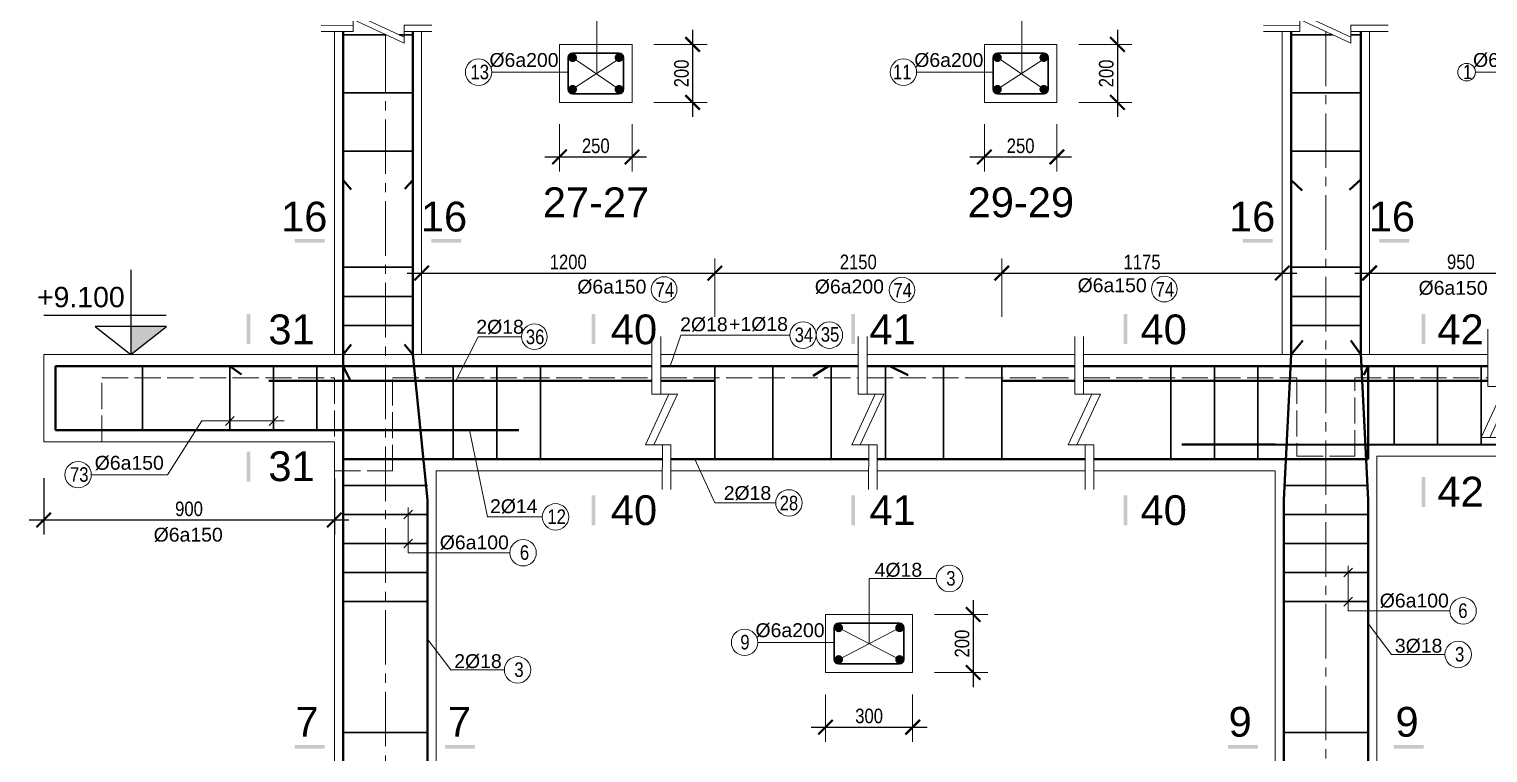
# Model space of a CAD drawing. Header units: inches. Extents: x 1604615 to 1925968, y -294302 to 52467.
# Drawn here: x 1642588 to 1662660, y -257539 to -247582 of the extents above; entities that cross this region are included whole.
import ezdxf

# ---------------------------------------------------------------- set-up
doc = ezdxf.new("R2010")
doc.units = ezdxf.units.IN
doc.header["$LTSCALE"] = 20
doc.header["$MEASUREMENT"] = 0
doc.linetypes.add('ACAD_ISO02W100', pattern=[15, 12, -3])
doc.linetypes.add('CENTER2', pattern=[1.125, 0.75, -0.125, 0.125, -0.125])
doc.layers.get('0').update_dxf_attribs({"lineweight": 13})
for name, color, linetype, lineweight in [('BORDER', 3, 'Continuous', 40), ('Duong bao', 4, 'Continuous', 30), ('net 0.2', 5, 'Continuous', 20), ('net dut', 7, 'Continuous', 9), ('truc', 16, 'CENTER2', 9)]:
    doc.layers.add(name, color=color, linetype=linetype, lineweight=lineweight)
doc.layers.add('kt', color=7, linetype='Continuous')
doc.layers.add('TEXT', color=9, linetype='Continuous')
doc.styles.add('chu', font='VHELVCN.TTF')
doc.styles.add('thep', font='ARIAL.TTF')
doc.dimstyles.new('tl100', dxfattribs={"dimscale": 100, "dimtxt": 2, "dimasz": 2, "dimexe": 2, "dimexo": 5, "dimgap": 0.5, "dimtad": 1, "dimdec": 0, "dimzin": 0, "dimdsep": 46, "dimtxsty": 'chu', "dimblk": 'ARCHTICK', "dimcen": 1, "dimdle": 2, "dimclrd": 1, "dimclre": 1, "dimclrt": 2, "dimadec": 0, "dimazin": 0, "dimtfac": 1, "dimtdec": 0, "dimtix": 1, "dimtofl": 0, "dimtmove": 0, "dimatfit": 3, "dimldrblk": 'ARCHTICK', "dimfxl": 1, "dimtolj": 1, "dimtzin": 0, "dimarcsym": 0})
doc.dimstyles.new('tl25', dxfattribs={"dimscale": 100, "dimtxt": 2, "dimasz": 2, "dimexe": 2, "dimexo": 3, "dimgap": 0.5, "dimtad": 1, "dimdec": 0, "dimlfac": 0.25, "dimdsep": 46, "dimtxsty": 'chu', "dimblk": 'ARCHTICK', "dimcen": 8, "dimdle": 2, "dimclrd": 1, "dimclre": 1, "dimclrt": 2, "dimadec": 0, "dimazin": 0, "dimtfac": 0.1, "dimtdec": 0, "dimtix": 1, "dimtmove": 2, "dimatfit": 3, "dimldrblk": 'ARCHTICK', "dimfxl": 6, "dimfxlon": 1, "dimtolj": 1, "dimlwe": -1, "dimarcsym": 0})

# ---------------------------------------------------------------- blocks, each defined once
blk = doc.blocks.new('_ArchTick')
at = {"color": 0, "linetype": 'ByBlock', "const_width": 0.15}
blk.add_lwpolyline([(-0.5, -0.5), (0.5, 0.5)], dxfattribs=at)
blk = doc.blocks.new('*D315')
at = {"color": 1, "lineweight": -2}
for p, q in [((1642788, -253759), (1642788, -254536)), ((1646788, -253759), (1646788, -254536)), ((1646988, -254336), (1642588, -254336))]:
    blk.add_line(p, q, dxfattribs=at)
at = {"layer": 'Defpoints', "color": 0}
for p in [(1642788, -253259), (1646788, -253259), (1642788, -254336)]:
    blk.add_point(p, dxfattribs=at)
at = {"color": 1, "lineweight": -2, "xscale": 200, "yscale": 200, "zscale": 200, "rotation": 180}
blk.add_blockref('_ArchTick', (1642788, -254336), dxfattribs=at)
at = {"color": 1, "lineweight": -2, "xscale": 200, "yscale": 200, "zscale": 200}
blk.add_blockref('_ArchTick', (1646788, -254336), dxfattribs=at)
at = {"color": 2, "insert": (1644788, -254183), "char_height": 200, "attachment_point": 5, "style": 'chu'}
blk.add_mtext('\\A1;900', dxfattribs=at)
blk = doc.blocks.new('*D317')
at = {"color": 1}
for p, q in [((1647988, -251538), (1647988, -250738)), ((1652023, -251538), (1652023, -250738))]:
    blk.add_line(p, q, dxfattribs=at)
at = {"color": 1, "lineweight": -2}
blk.add_line((1647788, -250938), (1652223, -250938), dxfattribs=at)
at = {"layer": 'Defpoints', "color": 0}
for p in [(1652023, -250938), (1647988, -252059), (1652023, -252219)]:
    blk.add_point(p, dxfattribs=at)
at = {"color": 1, "lineweight": -2, "xscale": 200, "yscale": 200, "zscale": 200, "rotation": 180}
blk.add_blockref('_ArchTick', (1647988, -250938), dxfattribs=at)
at = {"color": 1, "lineweight": -2, "xscale": 200, "yscale": 200, "zscale": 200}
blk.add_blockref('_ArchTick', (1652023, -250938), dxfattribs=at)
at = {"color": 2, "insert": (1650006, -250786), "char_height": 200, "attachment_point": 5, "style": 'chu'}
blk.add_mtext('\\A1;1200', dxfattribs=at)
blk = doc.blocks.new('*D318')
at = {"color": 1}
for p, q in [((1652023, -251538), (1652023, -250738)), ((1655971, -251538), (1655971, -250738))]:
    blk.add_line(p, q, dxfattribs=at)
at = {"color": 1, "lineweight": -2}
blk.add_line((1651823, -250938), (1656171, -250938), dxfattribs=at)
at = {"layer": 'Defpoints', "color": 0}
for p in [(1655971, -250938), (1652023, -252219), (1655971, -253499)]:
    blk.add_point(p, dxfattribs=at)
at = {"color": 1, "lineweight": -2, "xscale": 200, "yscale": 200, "zscale": 200, "rotation": 180}
blk.add_blockref('_ArchTick', (1652023, -250938), dxfattribs=at)
at = {"color": 1, "lineweight": -2, "xscale": 200, "yscale": 200, "zscale": 200}
blk.add_blockref('_ArchTick', (1655971, -250938), dxfattribs=at)
at = {"color": 2, "insert": (1653997, -250786), "char_height": 200, "attachment_point": 5, "style": 'chu'}
blk.add_mtext('\\A1;2150', dxfattribs=at)
blk = doc.blocks.new('*D113')
at = {"color": 1}
for p, q in [((1655971, -251538), (1655971, -250738)), ((1659832, -251538), (1659832, -250738))]:
    blk.add_line(p, q, dxfattribs=at)
at = {"color": 1, "lineweight": -2}
blk.add_line((1655771, -250938), (1660032, -250938), dxfattribs=at)
at = {"layer": 'Defpoints', "color": 0}
for p in [(1659832, -250938), (1655971, -253899), (1659832, -254065)]:
    blk.add_point(p, dxfattribs=at)
at = {"color": 1, "lineweight": -2, "xscale": 200, "yscale": 200, "zscale": 200, "rotation": 180}
blk.add_blockref('_ArchTick', (1655971, -250938), dxfattribs=at)
at = {"color": 1, "lineweight": -2, "xscale": 200, "yscale": 200, "zscale": 200}
blk.add_blockref('_ArchTick', (1659832, -250938), dxfattribs=at)
at = {"color": 2, "insert": (1657902, -250786), "char_height": 200, "attachment_point": 5, "style": 'chu'}
blk.add_mtext('\\A1;1175', dxfattribs=at)
blk = doc.blocks.new('kk')
at = {"ltscale": 0.1}
for p, q in [((-71, 1140), (-71, 350)), ((49, 350), (49, 1140)), ((-162, -350), (162, 350)), ((-71, 350), (281, 350)), ((281, 350), (-44, -350)), ((162, 350), (49, 350)), ((73, -350), (-162, -350)), ((-44, -350), (189, -350)), ((71, -962), (73, -350)), ((189, -350), (189, -962))]:
    blk.add_line(p, q, dxfattribs=at)
blk = doc.blocks.new('*D114')
at = {"color": 1}
for p, q in [((1661032, -251537), (1661032, -250737)), ((1663546, -251537), (1663546, -250737))]:
    blk.add_line(p, q, dxfattribs=at)
at = {"color": 1, "lineweight": -2}
blk.add_line((1660832, -250937), (1663746, -250937), dxfattribs=at)
at = {"layer": 'Defpoints', "color": 0}
for p in [(1663546, -250937), (1661032, -252059), (1663546, -252379)]:
    blk.add_point(p, dxfattribs=at)
at = {"color": 1, "lineweight": -2, "xscale": 200, "yscale": 200, "zscale": 200, "rotation": 180}
blk.add_blockref('_ArchTick', (1661032, -250937), dxfattribs=at)
at = {"color": 1, "lineweight": -2, "xscale": 200, "yscale": 200, "zscale": 200}
blk.add_blockref('_ArchTick', (1663546, -250937), dxfattribs=at)
at = {"color": 2, "insert": (1662289, -250785), "char_height": 200, "attachment_point": 5, "style": 'chu'}
blk.add_mtext('\\A1;950', dxfattribs=at)
blk = doc.blocks.new('*D366')
at = {"color": 1, "lineweight": -2}
blk.add_line((1655578, -255437), (1655578, -256635), dxfattribs=at)
at = {"color": 1}
for p, q in [((1655045, -255637), (1655778, -255637)), ((1655045, -256435), (1655778, -256435))]:
    blk.add_line(p, q, dxfattribs=at)
at = {"layer": 'Defpoints', "color": 0}
for p in [(1654745, -255637), (1654745, -256435), (1655578, -256435)]:
    blk.add_point(p, dxfattribs=at)
at = {"color": 1, "lineweight": -2, "xscale": 200, "yscale": 200, "zscale": 200}
for p, rotation in [((1655578, -255637), 90), ((1655578, -256435), 270)]:
    blk.add_blockref('_ArchTick', p, dxfattribs=dict(at, rotation=rotation))
at = {"color": 2, "insert": (1655426, -256036), "char_height": 200, "attachment_point": 5, "rotation": 90, "style": 'chu'}
blk.add_mtext('\\A1;200', dxfattribs=at)
blk = doc.blocks.new('*D367')
at = {"color": 1}
for p, q in [((1653547, -256735), (1653547, -257386)), ((1654745, -256735), (1654745, -257386))]:
    blk.add_line(p, q, dxfattribs=at)
at = {"color": 1, "lineweight": -2}
blk.add_line((1653347, -257186), (1654945, -257186), dxfattribs=at)
at = {"layer": 'Defpoints', "color": 0}
for p in [(1653547, -256435), (1654745, -256435), (1654745, -257186)]:
    blk.add_point(p, dxfattribs=at)
at = {"color": 1, "lineweight": -2, "xscale": 200, "yscale": 200, "zscale": 200, "rotation": 180}
blk.add_blockref('_ArchTick', (1653547, -257186), dxfattribs=at)
at = {"color": 1, "lineweight": -2, "xscale": 200, "yscale": 200, "zscale": 200}
blk.add_blockref('_ArchTick', (1654745, -257186), dxfattribs=at)
at = {"color": 2, "insert": (1654146, -257033), "char_height": 200, "attachment_point": 5, "style": 'chu'}
blk.add_mtext('\\A1;300', dxfattribs=at)
blk = doc.blocks.new('*D386')
at = {"color": 1, "lineweight": -2}
blk.add_line((1651717, -247592), (1651717, -248790), dxfattribs=at)
at = {"color": 1}
for p, q in [((1651184, -247792), (1651917, -247792)), ((1651184, -248590), (1651917, -248590))]:
    blk.add_line(p, q, dxfattribs=at)
at = {"layer": 'Defpoints', "color": 0}
for p in [(1650884, -247792), (1650884, -248590), (1651717, -248590)]:
    blk.add_point(p, dxfattribs=at)
at = {"color": 1, "lineweight": -2, "xscale": 200, "yscale": 200, "zscale": 200}
for p, rotation in [((1651717, -247792), 90), ((1651717, -248590), 270)]:
    blk.add_blockref('_ArchTick', p, dxfattribs=dict(at, rotation=rotation))
at = {"color": 2, "insert": (1651565, -248191), "char_height": 200, "attachment_point": 5, "rotation": 90, "style": 'chu'}
blk.add_mtext('\\A1;200', dxfattribs=at)
blk = doc.blocks.new('*D387')
at = {"color": 1}
for p, q in [((1649886, -248890), (1649886, -249540)), ((1650884, -248890), (1650884, -249540))]:
    blk.add_line(p, q, dxfattribs=at)
at = {"color": 1, "lineweight": -2}
blk.add_line((1649686, -249340), (1651084, -249340), dxfattribs=at)
at = {"layer": 'Defpoints', "color": 0}
for p in [(1649886, -248590), (1650884, -248590), (1650884, -249340)]:
    blk.add_point(p, dxfattribs=at)
at = {"color": 1, "lineweight": -2, "xscale": 200, "yscale": 200, "zscale": 200, "rotation": 180}
blk.add_blockref('_ArchTick', (1649886, -249340), dxfattribs=at)
at = {"color": 1, "lineweight": -2, "xscale": 200, "yscale": 200, "zscale": 200}
blk.add_blockref('_ArchTick', (1650884, -249340), dxfattribs=at)
at = {"color": 2, "insert": (1650385, -249188), "char_height": 200, "attachment_point": 5, "style": 'chu'}
blk.add_mtext('\\A1;250', dxfattribs=at)
blk = doc.blocks.new('*D390')
at = {"color": 1, "lineweight": -2}
blk.add_line((1657563, -247592), (1657563, -248790), dxfattribs=at)
at = {"color": 1}
for p, q in [((1657030, -247792), (1657763, -247792)), ((1657030, -248590), (1657763, -248590))]:
    blk.add_line(p, q, dxfattribs=at)
at = {"layer": 'Defpoints', "color": 0}
for p in [(1656730, -247792), (1656730, -248590), (1657563, -248590)]:
    blk.add_point(p, dxfattribs=at)
at = {"color": 1, "lineweight": -2, "xscale": 200, "yscale": 200, "zscale": 200}
for p, rotation in [((1657563, -247792), 90), ((1657563, -248590), 270)]:
    blk.add_blockref('_ArchTick', p, dxfattribs=dict(at, rotation=rotation))
at = {"color": 2, "insert": (1657410, -248191), "char_height": 200, "attachment_point": 5, "rotation": 90, "style": 'chu'}
blk.add_mtext('\\A1;200', dxfattribs=at)
blk = doc.blocks.new('*D391')
at = {"color": 1}
for p, q in [((1655732, -248890), (1655732, -249540)), ((1656730, -248890), (1656730, -249540))]:
    blk.add_line(p, q, dxfattribs=at)
at = {"color": 1, "lineweight": -2}
blk.add_line((1655532, -249340), (1656930, -249340), dxfattribs=at)
at = {"layer": 'Defpoints', "color": 0}
for p in [(1655732, -248590), (1656730, -248590), (1656730, -249340)]:
    blk.add_point(p, dxfattribs=at)
at = {"color": 1, "lineweight": -2, "xscale": 200, "yscale": 200, "zscale": 200, "rotation": 180}
blk.add_blockref('_ArchTick', (1655732, -249340), dxfattribs=at)
at = {"color": 1, "lineweight": -2, "xscale": 200, "yscale": 200, "zscale": 200}
blk.add_blockref('_ArchTick', (1656730, -249340), dxfattribs=at)
at = {"color": 2, "insert": (1656231, -249188), "char_height": 200, "attachment_point": 5, "style": 'chu'}
blk.add_mtext('\\A1;250', dxfattribs=at)

msp = doc.modelspace()

# ---------------------------------------------------------------- hatches: boundary and pattern name
at = {"layer": 'kt'}
msp.add_hatch(color=256, dxfattribs=at).paths.add_polyline_path([(1644477, -251674.9), (1643987.4, -252058.7), (1643987.4, -251674.9)])

# ---------------------------------------------------------------- linework, layer by layer
for p, q in [((1650400.3, -248191.5), (1650400.3, -247295.1)), ((1656246.2, -248191.5), (1656246.2, -247295.1)), ((1650884.3, -247791.6), (1649886.3, -247791.6)), ((1649886.3, -247791.6), (1649886.3, -248589.6)), ((1650884.3, -248589.6), (1650884.3, -247791.6)), ((1656730.2, -247791.6), (1655732.2, -247791.6)), ((1655732.2, -247791.6), (1655732.2, -248589.6)), ((1656730.2, -248589.6), (1656730.2, -247791.6)), ((1650066.3, -247973.5), (1650704.3, -248409.6)), ((1650066.3, -248409.6), (1650734.3, -247973.5)), ((1655912.2, -247973.5), (1656550.2, -248409.6)), ((1655912.2, -248409.6), (1656580.2, -247973.5)), ((1650006.3, -248173.5), (1648953.8, -248173.5)), ((1655852.2, -248173.5), (1654799.7, -248173.5)), ((1663541, -248173.5), (1662488.5, -248173.5)), ((1649886.3, -248589.6), (1650884.3, -248589.6)), ((1655732.2, -248589.6), (1656730.2, -248589.6)), ((1645288.6, -253033.1), (1645408.3, -252912.6)), ((1645888.6, -253033.1), (1646008.3, -252912.6)), ((1647744.6, -254318.9), (1647864.3, -254198.4)), ((1647744.6, -254718.9), (1647864.3, -254598.4)), ((1660679, -255118.9), (1660798.7, -254998.4)), ((1654146.3, -256037.1), (1654146.3, -255140.7)), ((1654146.3, -255140.7), (1655069.9, -255140.7)), ((1660679, -255518.9), (1660798.7, -255398.4)), ((1654745.3, -255637.2), (1653547.3, -255637.2)), ((1653547.3, -255637.2), (1653547.3, -256435.2)), ((1654745.3, -256435.2), (1654745.3, -255637.2)), ((1653727.3, -256255.2), (1654565.3, -255817.2)), ((1653727.3, -255819.1), (1654565.3, -256255.2)), ((1653667.3, -256019.1), (1652614.9, -256019.1)), ((1653547.3, -256435.2), (1654745.3, -256435.2))]:
    msp.add_line(p, q)
at = {"ltscale": 0.1}
for p, q in [((1646788.4, -247612.1), (1646788.4, -252058.7)), ((1647988.4, -247612.1), (1647988.4, -252058.7)), ((1659831.9, -247612.1), (1659831.9, -252058.7)), ((1661031.9, -247612.1), (1661031.9, -252058.7)), ((1642788.4, -253258.7), (1642788.4, -252058.7)), ((1646788.4, -252058.7), (1647988.4, -252058.7)), ((1659631.9, -252058.7), (1661231.9, -252058.7)), ((1659731.9, -252058.7), (1661131.9, -252058.7)), ((1646788.4, -253258.7), (1642788.4, -253258.7)), ((1646788.4, -253258.7), (1646788.4, -258461.7)), ((1661131.9, -253458.7), (1661131.9, -258461.7)), ((1661131.9, -253458.7), (1662801.5, -253459.2)), ((1648188.5, -253658.7), (1648188.4, -258461.7)), ((1648188.4, -253658.7), (1651300.5, -253659.2)), ((1651418.4, -253658.7), (1654140.1, -253659.2)), ((1654258, -253658.7), (1657119.5, -253658.7)), ((1657237.4, -253658.7), (1659731.9, -253658.7)), ((1659731.9, -253658.7), (1659731.9, -258461.7))]:
    msp.add_line(p, q, dxfattribs=at)
for points in [[(1646605.7, -247528.9), (1647048.2, -247530.5), (1647048.2, -247365.9), (1647749.8, -247691.4), (1647749.8, -247612.1), (1648129.3, -247612.1)], [(1648129.3, -247528.1), (1647749.8, -247528.1), (1647749.8, -247774.3), (1647048.2, -247448.9), (1647048.2, -247612.1), (1646605.7, -247612.1)], [(1659574.5, -247528.8), (1660071.7, -247530.5), (1660071.7, -247365.9), (1660773.2, -247691.4), (1660773.2, -247612.1), (1661289.2, -247612.1)], [(1661289.2, -247528.1), (1660773.2, -247528.1), (1660773.2, -247774.3), (1660071.7, -247448.9), (1660071.7, -247612.1), (1659574.5, -247612.1)], [(1642788.4, -252058.7), (1646788.4, -252058.7)], [(1647988.4, -252058.7), (1651158.4, -252058.7)], [(1651278.4, -252058.7), (1653998, -252058.7)], [(1654118, -252058.7), (1656977.4, -252058.7)], [(1657097.4, -252058.7), (1659631.9, -252058.7)], [(1661231.9, -252058.7), (1662659, -252058.7)]]:
    msp.add_lwpolyline(points, dxfattribs=at)
at = {"const_width": 60}
for points in [[(1650036.3, -247973.5, -1), (1650096.3, -247973.5, -1)], [(1650734.3, -247973.5, 1), (1650674.3, -247973.5, 1)], [(1655882.2, -247973.5, -1), (1655942.2, -247973.5, -1)], [(1656580.2, -247973.5, 1), (1656520.2, -247973.5, 1)], [(1650036.3, -248409.6, 1), (1650096.3, -248409.6, 1)], [(1650734.3, -248409.6, -1), (1650674.3, -248409.6, -1)], [(1655882.2, -248409.6, 1), (1655942.2, -248409.6, 1)], [(1656580.2, -248409.6, -1), (1656520.2, -248409.6, -1)], [(1653697.3, -255819.1, -1), (1653757.3, -255819.1, -1)], [(1654595.3, -255819.1, 1), (1654535.3, -255819.1, 1)], [(1653697.3, -256255.2, 1), (1653757.3, -256255.2, 1)], [(1654595.3, -256255.2, -1), (1654535.3, -256255.2, -1)]]:
    msp.add_lwpolyline(points, format="xyb", close=True, dxfattribs=at)
for points in [[(1648459, -252418.7), (1648768, -251813.4), (1649364.1, -251813.4)], [(1651409.7, -252218.7), (1651555.8, -251791.8), (1653054.6, -251791.8)], [(1646097.7, -252972.8), (1644965.3, -252972.8), (1644492.7, -253712.2), (1643443.2, -253712.2)], [(1648645.9, -253098.7), (1648895.4, -254292.4), (1649649.1, -254292.4)], [(1651745.8, -253498.7), (1652024.2, -254100.6), (1652860.4, -254100.6)], [(1647804.4, -254164.3), (1647804.4, -254786.1), (1649202.7, -254786.1)], [(1660738.8, -254964.3), (1660738.8, -255586.1), (1662137.1, -255586.1)], [(1661011.9, -255761.1), (1661334, -256185.6), (1662070.3, -256185.6)], [(1648068.4, -255973.3), (1648390.5, -256397.8), (1649126.9, -256397.8)]]:
    msp.add_lwpolyline(points)
for centre, radius in [((1648772, -248173.5), 181.9), ((1654617.8, -248173.5), 181.9), ((1662367.6, -248173.5), 121), ((1651325.5, -251164), 176.4), ((1654598.5, -251171.9), 176.4), ((1658207.5, -251158.9), 176.4), ((1649540.5, -251813.4), 176.4), ((1653236.5, -251791.8), 181.9), ((1653600.3, -251791.8), 181.9), ((1643261.3, -253712.2), 181.9), ((1653042.3, -254100.6), 181.9), ((1649831, -254292.4), 181.9), ((1649384.6, -254786.1), 181.9), ((1655251.8, -255140.7), 181.9), ((1662319, -255586.1), 181.9), ((1652433, -256019.1), 181.9), ((1662252.2, -256185.6), 181.9), ((1649308.8, -256397.8), 181.9)]:
    msp.add_circle(centre, radius)
for points in [[(1646655.2, -250518.5), (1646655.2, -250468.5), (1646240.9, -250518.5), (1646240.9, -250468.5)], [(1648535.4, -250518.5), (1648535.4, -250468.5), (1648121.1, -250518.5), (1648121.1, -250468.5)], [(1659698.7, -250518.5), (1659698.7, -250468.5), (1659284.4, -250518.5), (1659284.4, -250468.5)], [(1661578.9, -250518.5), (1661578.9, -250468.5), (1661164.6, -250518.5), (1661164.6, -250468.5)], [(1645629.7, -251500.3), (1645579.7, -251500.3), (1645629.7, -251914.6), (1645579.7, -251914.6)], [(1650379, -251500.3), (1650329, -251500.3), (1650379, -251914.6), (1650329, -251914.6)], [(1653952.1, -251500.3), (1653902.1, -251500.3), (1653952.1, -251914.6), (1653902.1, -251914.6)], [(1657700.8, -251500.3), (1657650.8, -251500.3), (1657700.8, -251914.6), (1657650.8, -251914.6)], [(1661800.6, -251500.3), (1661750.6, -251500.3), (1661800.6, -251914.6), (1661750.6, -251914.6)], [(1645629.7, -253395.8), (1645579.7, -253395.8), (1645629.7, -253810.1), (1645579.7, -253810.1)], [(1661800.6, -253741.7), (1661750.6, -253741.7), (1661800.6, -254156), (1661750.6, -254156)], [(1650379, -253995.9), (1650329, -253995.9), (1650379, -254410.2), (1650329, -254410.2)], [(1653952.1, -253995.9), (1653902.1, -253995.9), (1653952.1, -254410.2), (1653902.1, -254410.2)], [(1657700.8, -253995.9), (1657650.8, -253995.9), (1657700.8, -254410.2), (1657650.8, -254410.2)], [(1646655.2, -257479.8), (1646655.2, -257429.8), (1646240.9, -257479.8), (1646240.9, -257429.8)], [(1648724.5, -257479.8), (1648724.5, -257429.8), (1648310.2, -257479.8), (1648310.2, -257429.8)], [(1659498.7, -257479.8), (1659498.7, -257429.8), (1659084.4, -257479.8), (1659084.4, -257429.8)], [(1661776.7, -257479.8), (1661776.7, -257429.8), (1661362.4, -257479.8), (1661362.4, -257429.8)]]:
    msp.add_trace(points)
at = {"layer": 'BORDER', "ltscale": 0.1}
for p, q in [((1647868.4, -247612.1), (1647868.4, -252058.7)), ((1659951.9, -247612.1), (1659951.9, -252058.7)), ((1660911.9, -247612.1), (1660911.9, -252058.7)), ((1659951.9, -252058.7), (1659951.9, -249258.7)), ((1660911.9, -252049.2), (1660911.9, -249249.2)), ((1646908.4, -249658.7), (1647020.9, -249788.5)), ((1647868.4, -249658.7), (1647757.7, -249777.7)), ((1647868.4, -252058.7), (1647868.4, -249658.7)), ((1659951.9, -249658.7), (1660106.2, -249801.1)), ((1660911.9, -249649.2), (1660757.5, -249791.7)), ((1659951.9, -252058.7), (1660114.9, -251867.8)), ((1660911.9, -252058), (1660772.8, -251864)), ((1646908.4, -252058.7), (1647019, -251920.6)), ((1647868.4, -252058.7), (1647751.8, -251921.9)), ((1648068.4, -254058.7), (1647868.4, -252058.7)), ((1659851.9, -254058.7), (1659951.9, -252058.7)), ((1661011.9, -254058.7), (1660911.9, -252049.2)), ((1642948.4, -252218.7), (1651158.4, -252218.7)), ((1645348.4, -252218.7), (1645510.8, -252333.9)), ((1646908.4, -252218.7), (1647014.7, -252430.8)), ((1651278.4, -252218.7), (1653998, -252218.7)), ((1651278.4, -252218.7), (1653588.4, -252218.7)), ((1653588.4, -252218.7), (1653378.1, -252353.8)), ((1654118, -252218.7), (1656977.4, -252218.7)), ((1656977.4, -252218.7), (1654432.9, -252218.7)), ((1654432.9, -252218.7), (1654682.1, -252343.3)), ((1657097.4, -252218.7), (1662659, -252218.7)), ((1661011.9, -252218.7), (1660953.9, -252343.3)), ((1661011.9, -253498.7), (1661011.9, -252218.7)), ((1648188.4, -252418.7), (1645888.4, -252418.7)), ((1659731.5, -253298.7), (1658451.5, -253298.7)), ((1659731.5, -253298.7), (1662802.1, -253299.2)), ((1646908.4, -253498.7), (1651301.1, -253499.2)), ((1651418.4, -253498.7), (1654140.7, -253499.2)), ((1654258, -253498.7), (1657120.1, -253498.7)), ((1657237.4, -253498.7), (1661011.9, -253498.7)), ((1648068.4, -254058.7), (1648068.4, -258461.7)), ((1659851.9, -254058.7), (1659851.9, -258461.7)), ((1661011.9, -254058.7), (1661011.9, -258461.7))]:
    msp.add_line(p, q, dxfattribs=at)
for points in [[(1646908.4, -258461.7), (1646908.4, -247612.1)], [(1642948.4, -252218.7), (1642948.4, -253098.7)], [(1647588.4, -252218.7), (1651158.4, -252218.7)], [(1660432.9, -252218.7), (1657097.4, -252218.7)], [(1660432.9, -252218.7), (1662659, -252218.7)], [(1646908.4, -252418.7), (1648188.4, -252418.7), (1651158.4, -252418.7)], [(1651278.4, -252418.7), (1652023.4, -252418.7)], [(1655971.5, -252418.7), (1656977.4, -252418.7)], [(1657097.4, -252418.7), (1660432.9, -252418.7), (1662659, -252418.7)], [(1642948.4, -253098.7), (1642948.4, -253098.7), (1646788.4, -253098.7), (1649325.9, -253098.7)]]:
    msp.add_lwpolyline(points, dxfattribs=at)
at = {"layer": 'Duong bao', "ltscale": 0.1}
for p, q in [((1646908.4, -247658.7), (1647500.5, -247658.7)), ((1647679.3, -247658.7), (1647868.4, -247658.7)), ((1659951.9, -247658.7), (1660524, -247658.7)), ((1660773.2, -247658.7), (1660911.9, -247658.7)), ((1646908.4, -248458.7), (1647868.4, -248458.7)), ((1659951.9, -248458.7), (1660911.9, -248458.7)), ((1646908.4, -249258.7), (1647868.4, -249258.7)), ((1659951.9, -249258.7), (1660911.9, -249258.7)), ((1646908.4, -250858.7), (1647868.4, -250858.7)), ((1659951.9, -250858.7), (1660911.9, -250858.7)), ((1646908.4, -251258.7), (1647868.4, -251258.7)), ((1659951.9, -251258.7), (1660911.9, -251258.7)), ((1646908.4, -251658.7), (1647868.4, -251658.7)), ((1659951.9, -251658.7), (1660911.9, -251658.7)), ((1644148.4, -252218.7), (1644148.4, -253098.7)), ((1645348.4, -252218.7), (1645348.4, -253098.7)), ((1645948.4, -252218.7), (1645948.4, -253098.7)), ((1646548.4, -252218.7), (1646548.4, -253098.7)), ((1648423.4, -253498.7), (1648423.4, -252218.7)), ((1649023.4, -253498.7), (1649023.4, -252218.7)), ((1649623.4, -253498.7), (1649623.4, -252218.7)), ((1652023.4, -253498.7), (1652023.4, -252218.7)), ((1652823.4, -253498.7), (1652823.4, -252218.7)), ((1653623.4, -253498.7), (1653623.4, -252218.7)), ((1654371.5, -253498.7), (1654371.5, -252218.7)), ((1655171.5, -253498.7), (1655171.5, -252218.7)), ((1655971.5, -253498.7), (1655971.5, -252218.7)), ((1658296.9, -253498.7), (1658296.9, -252218.7)), ((1658896.9, -253498.7), (1658896.9, -252218.7)), ((1659496.9, -253498.7), (1659496.9, -252218.7)), ((1661369.2, -253298.7), (1661369.2, -252218.7)), ((1661969.2, -253298.7), (1661969.2, -252218.7)), ((1662569.2, -253298.7), (1662569.2, -252218.7)), ((1646908.4, -253858.7), (1648068.4, -253858.7)), ((1659851.9, -253858.7), (1661011.9, -253858.7)), ((1646908.4, -254258.7), (1648068.4, -254258.7)), ((1659851.9, -254258.7), (1661011.9, -254258.7)), ((1646908.4, -254658.7), (1648068.4, -254658.7)), ((1659851.9, -254658.7), (1661011.9, -254658.7)), ((1646908.4, -255058.7), (1648068.4, -255058.7)), ((1659851.9, -255058.7), (1661011.9, -255058.7)), ((1646908.4, -255458.7), (1648068.4, -255458.7)), ((1659851.9, -255458.7), (1661011.9, -255458.7)), ((1646908.4, -257258.7), (1648068.4, -257258.7)), ((1659851.9, -257258.7), (1661011.9, -257258.7))]:
    msp.add_line(p, q, dxfattribs=at)
at = {"layer": 'Duong bao'}
for p, q in [((1650006.3, -247971.6), (1650006.3, -248409.6)), ((1650704.3, -247911.6), (1650066.3, -247911.6)), ((1650764.3, -248409.6), (1650764.3, -247971.6)), ((1655852.2, -247971.6), (1655852.2, -248409.6)), ((1656550.2, -247911.6), (1655912.2, -247911.6)), ((1656610.2, -248409.6), (1656610.2, -247971.6)), ((1650066.3, -248469.6), (1650704.3, -248469.6)), ((1655912.2, -248469.6), (1656550.2, -248469.6)), ((1653667.3, -255817.2), (1653667.3, -256255.2)), ((1654565.3, -255757.2), (1653727.3, -255757.2)), ((1654625.3, -256255.2), (1654625.3, -255817.2)), ((1653727.3, -256315.2), (1654565.3, -256315.2))]:
    msp.add_line(p, q, dxfattribs=at)
for centre, start, end in [((1650066.3, -247971.6), 90, 180), ((1650066.3, -247978.3), 90, 180), ((1650704.3, -247971.6), 0, 90), ((1655912.2, -247971.6), 90, 180), ((1655912.2, -247978.3), 90, 180), ((1656550.2, -247971.6), 0, 90), ((1650066.3, -248409.6), 180, 270), ((1650704.3, -248409.6), 270, 0), ((1655912.2, -248409.6), 180, 270), ((1656550.2, -248409.6), 270, 0), ((1653727.3, -255817.2), 90, 180), ((1653727.3, -255823.9), 90, 180), ((1654565.3, -255817.2), 0, 90), ((1653727.3, -256255.2), 180, 270), ((1654565.3, -256255.2), 270, 0)]:
    msp.add_arc(centre, 60, start, end, dxfattribs=at)
at = {"layer": 'kt'}
for p, q in [((1644472.1, -251520.1), (1642788.4, -251520.1)), ((1643497.7, -251674.9), (1643987.4, -252058.7))]:
    msp.add_line(p, q, dxfattribs=at)
msp.add_lwpolyline([(1643987.4, -250895), (1643987.4, -252058.7), (1644477, -251674.9), (1643497.7, -251674.9)], dxfattribs=at)
at = {"layer": 'net dut', "linetype": 'ACAD_ISO02W100', "ltscale": 1.5}
for p, q in [((1643588.4, -252378.7), (1646788.4, -252378.7)), ((1646788.4, -252378.7), (1646788.4, -253660.6)), ((1647588.4, -252378.7), (1651158.4, -252378.7)), ((1647588.4, -253660.6), (1647588.4, -252378.7)), ((1651278.4, -252378.7), (1653998, -252378.7)), ((1654118, -252378.7), (1655631.9, -252378.7)), ((1655631.9, -252378.7), (1656977.4, -252378.7)), ((1657097.4, -252378.7), (1660031.9, -252378.7)), ((1660031.9, -252378.7), (1660031.9, -253457.8)), ((1660831.9, -252378.7), (1662659, -252378.7)), ((1660831.9, -253457.8), (1660831.9, -252378.7)), ((1660031.9, -253457.8), (1660831.9, -253457.8)), ((1646788.4, -253660.6), (1647588.4, -253660.6))]:
    msp.add_line(p, q, dxfattribs=at)
msp.add_lwpolyline([(1642788.4, -253258.7), (1643588.4, -253258.7), (1643588.4, -252378.7)], dxfattribs=at)
at = {"layer": 'truc', "linetype": 'CENTER2', "ltscale": 50}
for points in [[(1647493.5, -247655.4), (1647493.5, -247699.5)], [(1660431.9, -247616), (1660431.9, -258461.7)], [(1647493.5, -247699.5), (1647493.5, -258461.7)]]:
    msp.add_lwpolyline(points, dxfattribs=at)

# ---------------------------------------------------------------- block references
for p in [(1651229.1, -252952.2), (1654068.7, -252952.2), (1657048.1, -252952.2), (1662729.8, -252849.1)]:
    msp.add_blockref('kk', p)

# ---------------------------------------------------------------- texts
at = {"layer": 'net 0.2', "char_height": 200, "width": 363.074, "style": 'chu'}
for s, insert, attachment_point in [('13', (1648660.4, -248070.9), 1), ('11', (1654729.4, -248070.9), 3), ('1', (1662317.4, -248069.4), 1), ('74', (1651207.7, -251066), 1), ('74', (1654480.7, -251073.9), 1), ('74', (1658089.7, -251060.9), 1), ('34', (1653121.8, -251687.5), 1), ('35', (1653481.4, -251681.5), 1), ('36', (1649422.7, -251715.4), 1), ('73', (1643149.7, -253609.6), 1), ('28', (1652915.4, -254002.6), 1), ('12', (1649719.4, -254189.8), 1), ('6', (1649340.6, -254683.5), 1), ('3', (1655207.8, -255038.1), 1), ('6', (1662253.1, -255483.5), 1), ('9', (1652374.3, -255916.5), 1), ('3', (1662208.2, -256082.9), 1), ('3', (1649264.7, -256295.1), 1)]:
    msp.add_mtext(s, dxfattribs=dict(at, insert=insert, attachment_point=attachment_point))
at = {"layer": 'TEXT', "style": 'thep'}
for s, height, p in [('%%C6a200', 191.25, (1648921.8, -248101.8)), ('%%C6a200', 191.25, (1654767.7, -248101.8)), ('%%C6a100', 191.25, (1662456.5, -248101.8)), ('27-27', 409.93, (1649656.1, -250168.9)), ('29-29', 409.93, (1655502, -250168.9)), ('16', 409.93, (1646055.1, -250365.6)), ('16', 409.93, (1647977.7, -250365.6)), ('16', 409.93, (1659098.6, -250365.6)), ('16', 409.93, (1661021.2, -250365.6)), ('%%C6a150', 191.25, (1650130.9, -251220.1)), ('%%C6a200', 191.25, (1653399.2, -251218.5)), ('%%C6a150', 191.25, (1657015.2, -251201.2)), ('%%C6a150', 191.25, (1661706.6, -251236.4)), ('+9.100', 280, (1642695.9, -251408)), ('31', 409.93, (1645880, -251917.7)), ('2%%C18', 191.25, (1648741.3, -251772.5)), ('40', 409.93, (1650592.7, -251917.7)), ('2%%C18', 191.25, (1651546.5, -251738.7)), ('+1%%C18', 191.25, (1652219.5, -251734.6)), ('41', 409.93, (1654151.7, -251917.7)), ('40', 409.93, (1657881.1, -251917.7)), ('42', 409.93, (1661965, -251917.7)), ('%%C6a150', 191.25, (1643490.2, -253644.2)), ('31', 409.93, (1645880, -253800.5)), ('2%%C18', 191.25, (1652145.4, -254059.7)), ('42', 409.93, (1661965, -254150.5)), ('2%%C14', 191.25, (1648929.7, -254241.3)), ('40', 409.93, (1650592.7, -254404.8)), ('41', 409.93, (1654151.7, -254404.8)), ('40', 409.93, (1657881.1, -254404.8)), ('%%C6a150', 191.25, (1644301.6, -254633)), ('%%C6a100', 191.25, (1648238.1, -254739.3)), ('4%%C18', 191.25, (1654222.6, -255116.6)), ('%%C6a100', 191.25, (1661172.5, -255539.3)), ('%%C6a200', 191.25, (1652582.9, -255947.5)), ('3%%C18', 191.25, (1661380.7, -256161.1)), ('2%%C18', 191.25, (1648437.2, -256373.4)), ('7', 409.9, (1646252.1, -257317.1)), ('7', 409.9, (1648349.1, -257317.1)), ('9', 409.9, (1659092.9, -257317.1)), ('9', 409.9, (1661389.2, -257317.1))]:
    msp.add_text(s, height=height, dxfattribs=at).set_placement(p)

# ---------------------------------------------------------------- dimensions: what is measured, and where the dimension line sits
for base, p1, p2, picture, middle in [((1651716.6597328, -248589.6230035), (1650884.3244451, -247791.6230035), (1650884.3244451, -248589.6230035), '*D386', (1651564.5263995, -248190.6230035)), ((1657562.5410552, -248589.6230035), (1656730.2057675, -247791.6230035), (1656730.2057675, -248589.6230035), '*D390', (1657410.4077218, -248190.6230035)), ((1655577.6655873, -256435.2298686), (1654745.3302996, -255637.2298686), (1654745.3302996, -256435.2298686), '*D366', (1655425.532254, -256036.2298686))]:
    dim = msp.add_linear_dim(base=base, p1=p1, p2=p2, angle=90, dimstyle='tl25')
    dim.commit()
    dim.dimension.update_dxf_attribs({"geometry": picture, "text_midpoint": middle})
for base, p1, p2, picture, middle in [((1650884.3244451, -249339.9353287), (1649886.3244451, -248589.6230035), (1650884.3244451, -248589.6230035), '*D387', (1650385.3244451, -249187.8019954)), ((1656730.2057675, -249339.9353287), (1655732.2057675, -248589.6230035), (1656730.2057675, -248589.6230035), '*D391', (1656231.2057675, -249187.8019954)), ((1654745.3302996, -257185.5421938), (1653547.3302996, -256435.2298686), (1654745.3302996, -256435.2298686), '*D367', (1654146.3302996, -257033.4088605))]:
    dim = msp.add_linear_dim(base=base, p1=p1, p2=p2, dimstyle='tl25')
    dim.commit()
    dim.dimension.update_dxf_attribs({"geometry": picture, "text_midpoint": middle})
for base, p1, p2, text, dimstyle, picture, middle in [((1652023.4, -250938), (1647988.4, -252058.7), (1652023.4, -252218.7), '1200', 'tl25', '*D317', (1650005.9, -250785.8)), ((1655971.5, -250938), (1652023.4, -252218.7), (1655971.5, -253498.7), '2150', 'tl25', '*D318', (1653997.4, -250785.8)), ((1659831.9, -250938), (1655971.5, -253898.7), (1659831.9, -254064.7), '1175', 'tl25', '*D113', (1657901.7, -250785.8)), ((1663545.9, -250937.5), (1661031.9, -252058.7), (1663545.9, -252378.7), '950', 'tl25', '*D114', (1662288.9, -250785.3)), ((1642788.4, -254335.6), (1646788.4, -253258.7), (1642788.4, -253258.7), '900', 'tl100', '*D315', (1644788.4, -254183.4))]:
    dim = msp.add_linear_dim(base=base, p1=p1, p2=p2, text=text, dimstyle=dimstyle)
    dim.commit()
    dim.dimension.update_dxf_attribs({"geometry": picture, "text_midpoint": middle})

doc.saveas('drawing.dxf')
